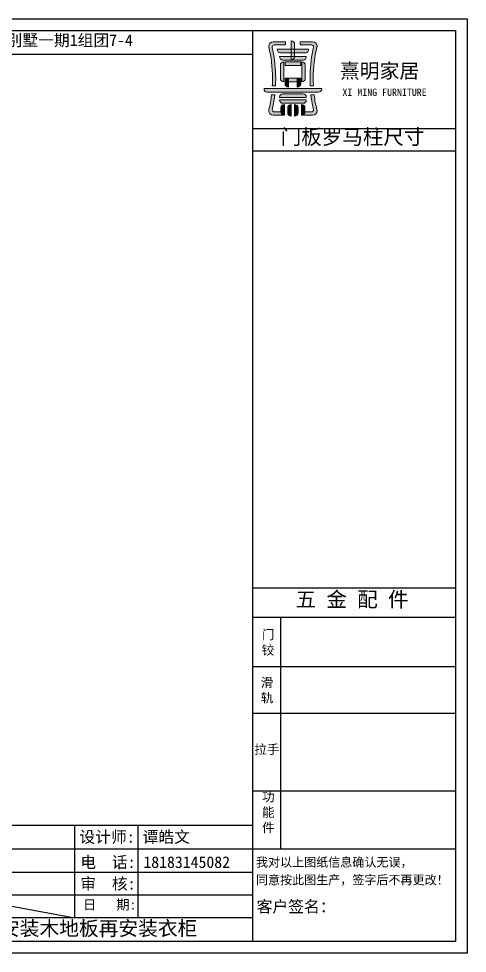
# Model space of a CAD drawing. Header units: millimetres. Extents: x -497855 to 324262, y -590254 to -173602.
# Drawn here: x -473269 to -470094, y -577022 to -570405 of the extents above; entities that cross this region are included whole.
import ezdxf

# ---------------------------------------------------------------- set-up
doc = ezdxf.new("R2010")
doc.units = ezdxf.units.MM
doc.layers.add('_U+56FE_U+5C42 1', color=7, linetype='Continuous')
doc.layers.add('C', color=145, linetype='Continuous')
doc.styles.get("Standard").update_dxf_attribs({"font": 'txt', "bigfont": 'gbcbig.shx'})
doc.styles.add('楷体', font='')
doc.styles.add('黑体', font='simhei.ttf')
doc.styles.get('楷体').set_extended_font_data('KaiTi_GB2312')

# ---------------------------------------------------------------- blocks, each defined once
blk = doc.blocks.new('block 6')
at = {"layer": '_U+56FE_U+5C42 1'}
h = blk.add_hatch(color=12, dxfattribs=at)
h.dxf.hatch_style = 2
edge = h.paths.add_edge_path()
edge.add_spline(control_points=[(-140.58, 48.54), (-140.58, 48.54), (-140.58, 48.54), (-140.58, 48.54), (-140.58, 48.54), (-140.58, 48.77), (-140.75, 48.96), (-140.96, 48.96), (-140.96, 48.96), (-143.4, 48.96), (-143.4, 48.96), (-143.6, 48.96), (-143.77, 48.77), (-143.77, 48.54), (-143.77, 48.54), (-143.77, 48.54), (-143.77, 48.54), (-143.77, 48.54), (-140.58, 48.54), (-140.58, 48.54), (-140.58, 48.54)], knot_values=[0, 0, 0, 0, 0.0001, 0.0002, 1, 1, 1, 2, 2, 2, 3, 3, 3, 4, 4, 4, 5, 5, 5, 6, 6, 6, 6], degree=3, periodic=0)
h = blk.add_hatch(color=12, dxfattribs=at)
h.dxf.hatch_style = 2
edge = h.paths.add_edge_path()
edge.add_spline(control_points=[(-140.58, 48.25), (-140.58, 48.25), (-140.58, 48.25), (-140.58, 48.25), (-140.58, 48.25), (-140.58, 48.01), (-140.75, 47.83), (-140.96, 47.83), (-140.96, 47.83), (-143.4, 47.83), (-143.4, 47.83), (-143.6, 47.83), (-143.77, 48.01), (-143.77, 48.25), (-143.77, 48.25), (-143.77, 48.25), (-143.77, 48.25), (-143.77, 48.25), (-140.58, 48.25), (-140.58, 48.25), (-140.58, 48.25)], knot_values=[0, 0, 0, 0, 0.0001, 0.0002, 1, 1, 1, 2, 2, 2, 3, 3, 3, 4, 4, 4, 5, 5, 5, 6, 6, 6, 6], degree=3, periodic=0)
at = {"layer": '_U+56FE_U+5C42 1', "lineweight": 0}
for points in [[(-140.58, 48.54), (-140.58, 48.54), (-140.58, 48.54), (-140.58, 48.54), (-140.58, 48.77), (-140.75, 48.96), (-140.96, 48.96), (-140.96, 48.96), (-143.4, 48.96), (-143.4, 48.96), (-143.6, 48.96), (-143.77, 48.77), (-143.77, 48.54), (-143.77, 48.54), (-143.77, 48.54), (-143.77, 48.54), (-143.77, 48.54), (-140.58, 48.54), (-140.58, 48.54)], [(-140.58, 48.25), (-140.58, 48.25), (-140.58, 48.25), (-140.58, 48.25), (-140.58, 48.01), (-140.75, 47.83), (-140.96, 47.83), (-140.96, 47.83), (-143.4, 47.83), (-143.4, 47.83), (-143.6, 47.83), (-143.77, 48.01), (-143.77, 48.25), (-143.77, 48.25), (-143.77, 48.25), (-143.77, 48.25), (-143.77, 48.25), (-140.58, 48.25), (-140.58, 48.25)]]:
    blk.add_open_spline(points, degree=3, knots=[0, 0, 0, 0, 1, 1, 1, 2, 2, 2, 3, 3, 3, 4, 4, 4, 5, 5, 5, 6, 6, 6, 6], dxfattribs=at)
blk = doc.blocks.new('block 7')
at = {"layer": '_U+56FE_U+5C42 1'}
h = blk.add_hatch(color=12, dxfattribs=at)
h.dxf.hatch_style = 2
edge = h.paths.add_edge_path()
edge.add_spline(control_points=[(-143.19, 46.42), (-143.19, 46.42), (-143.19, 46.42), (-143.19, 46.42), (-143.19, 46.42), (-143.42, 46.42), (-143.61, 46.59), (-143.61, 46.8), (-143.61, 46.8), (-143.61, 47.3), (-143.61, 47.3), (-143.61, 47.51), (-143.42, 47.68), (-143.19, 47.68), (-143.19, 47.68), (-143.19, 47.68), (-143.19, 47.68), (-143.19, 47.68), (-143.19, 46.42), (-143.19, 46.42), (-143.19, 46.42)], knot_values=[0, 0, 0, 0, 0.0001, 0.0002, 1, 1, 1, 2, 2, 2, 3, 3, 3, 4, 4, 4, 5, 5, 5, 6, 6, 6, 6], degree=3, periodic=0)
h = blk.add_hatch(color=12, dxfattribs=at)
h.dxf.hatch_style = 2
edge = h.paths.add_edge_path()
edge.add_spline(control_points=[(-142.37, 46.31), (-142.37, 46.31), (-142.37, 46.31), (-142.37, 46.31), (-142.37, 46.31), (-142.61, 46.31), (-142.79, 46.48), (-142.79, 46.69), (-142.79, 46.69), (-142.79, 47.3), (-142.79, 47.3), (-142.79, 47.51), (-142.61, 47.68), (-142.37, 47.68), (-142.37, 47.68), (-142.37, 47.68), (-142.37, 47.68), (-142.37, 47.68), (-142.37, 46.31), (-142.37, 46.31), (-142.37, 46.31)], knot_values=[0, 0, 0, 0, 0.0001, 0.0002, 1, 1, 1, 2, 2, 2, 3, 3, 3, 4, 4, 4, 5, 5, 5, 6, 6, 6, 6], degree=3, periodic=0)
h = blk.add_hatch(color=12, dxfattribs=at)
h.dxf.hatch_style = 2
edge = h.paths.add_edge_path()
edge.add_spline(control_points=[(-141.98, 46.31), (-141.98, 46.31), (-141.98, 46.31), (-141.98, 46.31), (-141.98, 46.31), (-141.75, 46.31), (-141.56, 46.48), (-141.56, 46.69), (-141.56, 46.69), (-141.56, 47.3), (-141.56, 47.3), (-141.56, 47.51), (-141.75, 47.68), (-141.98, 47.68), (-141.98, 47.68), (-141.98, 47.68), (-141.98, 47.68), (-141.98, 47.68), (-141.98, 46.31), (-141.98, 46.31), (-141.98, 46.31)], knot_values=[0, 0, 0, 0, 0.0001, 0.0002, 1, 1, 1, 2, 2, 2, 3, 3, 3, 4, 4, 4, 5, 5, 5, 6, 6, 6, 6], degree=3, periodic=0)
h = blk.add_hatch(color=12, dxfattribs=at)
h.dxf.hatch_style = 2
edge = h.paths.add_edge_path()
edge.add_spline(control_points=[(-141.17, 46.42), (-141.17, 46.42), (-141.17, 46.42), (-141.17, 46.42), (-141.17, 46.42), (-140.93, 46.42), (-140.74, 46.59), (-140.74, 46.8), (-140.74, 46.8), (-140.74, 47.3), (-140.74, 47.3), (-140.74, 47.51), (-140.93, 47.68), (-141.17, 47.68), (-141.17, 47.68), (-141.17, 47.68), (-141.17, 47.68), (-141.17, 47.68), (-141.17, 46.42), (-141.17, 46.42), (-141.17, 46.42)], knot_values=[0, 0, 0, 0, 0.0001, 0.0002, 1, 1, 1, 2, 2, 2, 3, 3, 3, 4, 4, 4, 5, 5, 5, 6, 6, 6, 6], degree=3, periodic=0)
at = {"layer": '_U+56FE_U+5C42 1', "lineweight": 0}
for points in [[(-143.19, 46.42), (-143.19, 46.42), (-143.19, 46.42), (-143.19, 46.42), (-143.42, 46.42), (-143.61, 46.59), (-143.61, 46.8), (-143.61, 46.8), (-143.61, 47.3), (-143.61, 47.3), (-143.61, 47.51), (-143.42, 47.68), (-143.19, 47.68), (-143.19, 47.68), (-143.19, 47.68), (-143.19, 47.68), (-143.19, 47.68), (-143.19, 46.42), (-143.19, 46.42)], [(-142.37, 46.31), (-142.37, 46.31), (-142.37, 46.31), (-142.37, 46.31), (-142.61, 46.31), (-142.79, 46.48), (-142.79, 46.69), (-142.79, 46.69), (-142.79, 47.3), (-142.79, 47.3), (-142.79, 47.51), (-142.61, 47.68), (-142.37, 47.68), (-142.37, 47.68), (-142.37, 47.68), (-142.37, 47.68), (-142.37, 47.68), (-142.37, 46.31), (-142.37, 46.31)], [(-141.98, 46.31), (-141.98, 46.31), (-141.98, 46.31), (-141.98, 46.31), (-141.75, 46.31), (-141.56, 46.48), (-141.56, 46.69), (-141.56, 46.69), (-141.56, 47.3), (-141.56, 47.3), (-141.56, 47.51), (-141.75, 47.68), (-141.98, 47.68), (-141.98, 47.68), (-141.98, 47.68), (-141.98, 47.68), (-141.98, 47.68), (-141.98, 46.31), (-141.98, 46.31)], [(-141.17, 46.42), (-141.17, 46.42), (-141.17, 46.42), (-141.17, 46.42), (-140.93, 46.42), (-140.74, 46.59), (-140.74, 46.8), (-140.74, 46.8), (-140.74, 47.3), (-140.74, 47.3), (-140.74, 47.51), (-140.93, 47.68), (-141.17, 47.68), (-141.17, 47.68), (-141.17, 47.68), (-141.17, 47.68), (-141.17, 47.68), (-141.17, 46.42), (-141.17, 46.42)]]:
    blk.add_open_spline(points, degree=3, knots=[0, 0, 0, 0, 1, 1, 1, 2, 2, 2, 3, 3, 3, 4, 4, 4, 5, 5, 5, 6, 6, 6, 6], dxfattribs=at)
blk = doc.blocks.new('block 8')
at = {"layer": '_U+56FE_U+5C42 1'}
h = blk.add_hatch(color=12, dxfattribs=at)
h.dxf.hatch_style = 2
edge = h.paths.add_edge_path()
edge.add_spline(control_points=[(-143.24, 50.38), (-143.24, 50.38), (-143.24, 50.38), (-143.24, 50.38), (-143.24, 50.38), (-143.47, 50.38), (-143.66, 50.54), (-143.66, 50.75), (-143.66, 50.75), (-143.66, 52.38), (-143.66, 52.38), (-143.66, 52.59), (-143.47, 52.75), (-143.24, 52.75), (-143.24, 52.75), (-143.24, 52.75), (-143.24, 52.75), (-143.24, 52.75), (-143.24, 50.38), (-143.24, 50.38), (-143.24, 50.38)], knot_values=[0, 0, 0, 0, 0.0001, 0.0002, 1, 1, 1, 2, 2, 2, 3, 3, 3, 4, 4, 4, 5, 5, 5, 6, 6, 6, 6], degree=3, periodic=0)
h = blk.add_hatch(color=12, dxfattribs=at)
h.dxf.hatch_style = 2
edge = h.paths.add_edge_path()
edge.add_spline(control_points=[(-141.12, 52.75), (-141.12, 52.75), (-141.12, 52.75), (-141.12, 52.75), (-141.12, 52.75), (-140.89, 52.75), (-140.7, 52.59), (-140.7, 52.38), (-140.7, 52.38), (-140.7, 50.75), (-140.7, 50.75), (-140.7, 50.54), (-140.89, 50.38), (-141.12, 50.38), (-141.12, 50.38), (-141.12, 50.38), (-141.12, 50.38), (-141.12, 50.38), (-141.12, 52.75), (-141.12, 52.75), (-141.12, 52.75)], knot_values=[0, 0, 0, 0, 0.0001, 0.0002, 1, 1, 1, 2, 2, 2, 3, 3, 3, 4, 4, 4, 5, 5, 5, 6, 6, 6, 6], degree=3, periodic=0)
at = {"layer": '_U+56FE_U+5C42 1', "lineweight": 0}
for points in [[(-143.24, 50.38), (-143.24, 50.38), (-143.24, 50.38), (-143.24, 50.38), (-143.47, 50.38), (-143.66, 50.54), (-143.66, 50.75), (-143.66, 50.75), (-143.66, 52.38), (-143.66, 52.38), (-143.66, 52.59), (-143.47, 52.75), (-143.24, 52.75), (-143.24, 52.75), (-143.24, 52.75), (-143.24, 52.75), (-143.24, 52.75), (-143.24, 50.38), (-143.24, 50.38)], [(-141.12, 52.75), (-141.12, 52.75), (-141.12, 52.75), (-141.12, 52.75), (-140.89, 52.75), (-140.7, 52.59), (-140.7, 52.38), (-140.7, 52.38), (-140.7, 50.75), (-140.7, 50.75), (-140.7, 50.54), (-140.89, 50.38), (-141.12, 50.38), (-141.12, 50.38), (-141.12, 50.38), (-141.12, 50.38), (-141.12, 50.38), (-141.12, 52.75), (-141.12, 52.75)]]:
    blk.add_open_spline(points, degree=3, knots=[0, 0, 0, 0, 1, 1, 1, 2, 2, 2, 3, 3, 3, 4, 4, 4, 5, 5, 5, 6, 6, 6, 6], dxfattribs=at)
blk = doc.blocks.new('block 9')
at = {"layer": '_U+56FE_U+5C42 1'}
h = blk.add_hatch(color=12, dxfattribs=at)
h.dxf.hatch_style = 2
h.paths.add_polyline_path([(-141.25, 52.75), (-143.11, 52.75), (-143.11, 52.33), (-141.25, 52.33)])
h = blk.add_hatch(color=12, dxfattribs=at)
h.dxf.hatch_style = 2
h.paths.add_polyline_path([(-141.25, 50.8), (-143.11, 50.8), (-143.11, 50.38), (-141.25, 50.38)])
h = blk.add_hatch(color=12, dxfattribs=at)
h.dxf.hatch_style = 2
edge = h.paths.add_edge_path()
edge.add_spline(control_points=[(-142.69, 49.75), (-142.69, 49.75), (-142.69, 49.75), (-142.69, 49.75), (-142.69, 49.75), (-142.92, 49.75), (-143.11, 49.92), (-143.11, 50.13), (-143.11, 50.13), (-143.11, 50.4), (-143.11, 50.4), (-143.11, 50.61), (-142.92, 50.77), (-142.69, 50.77), (-142.69, 50.77), (-142.69, 50.77), (-142.69, 50.77), (-142.69, 50.77), (-142.69, 49.75), (-142.69, 49.75), (-142.69, 49.75)], knot_values=[0, 0, 0, 0, 0.0001, 0.0002, 1, 1, 1, 2, 2, 2, 3, 3, 3, 4, 4, 4, 5, 5, 5, 6, 6, 6, 6], degree=3, periodic=0)
h = blk.add_hatch(color=12, dxfattribs=at)
h.dxf.hatch_style = 2
edge = h.paths.add_edge_path()
edge.add_spline(control_points=[(-141.67, 49.75), (-141.67, 49.75), (-141.67, 49.75), (-141.67, 49.75), (-141.67, 49.75), (-141.43, 49.75), (-141.25, 49.92), (-141.25, 50.13), (-141.25, 50.13), (-141.25, 50.4), (-141.25, 50.4), (-141.25, 50.61), (-141.43, 50.77), (-141.67, 50.77), (-141.67, 50.77), (-141.67, 50.77), (-141.67, 50.77), (-141.67, 50.77), (-141.67, 49.75), (-141.67, 49.75), (-141.67, 49.75)], knot_values=[0, 0, 0, 0, 0.0001, 0.0002, 1, 1, 1, 2, 2, 2, 3, 3, 3, 4, 4, 4, 5, 5, 5, 6, 6, 6, 6], degree=3, periodic=0)
at = {"layer": '_U+56FE_U+5C42 1', "lineweight": 0}
for points in [[(-141.25, 52.75), (-143.11, 52.75), (-143.11, 52.33), (-141.25, 52.33), (-141.25, 52.75)], [(-141.25, 50.8), (-143.11, 50.8), (-143.11, 50.38), (-141.25, 50.38), (-141.25, 50.8)]]:
    blk.add_lwpolyline(points, dxfattribs=at)
for points in [[(-142.69, 49.75), (-142.69, 49.75), (-142.69, 49.75), (-142.69, 49.75), (-142.92, 49.75), (-143.11, 49.92), (-143.11, 50.13), (-143.11, 50.13), (-143.11, 50.4), (-143.11, 50.4), (-143.11, 50.61), (-142.92, 50.77), (-142.69, 50.77), (-142.69, 50.77), (-142.69, 50.77), (-142.69, 50.77), (-142.69, 50.77), (-142.69, 49.75), (-142.69, 49.75)], [(-141.67, 49.75), (-141.67, 49.75), (-141.67, 49.75), (-141.67, 49.75), (-141.43, 49.75), (-141.25, 49.92), (-141.25, 50.13), (-141.25, 50.13), (-141.25, 50.4), (-141.25, 50.4), (-141.25, 50.61), (-141.43, 50.77), (-141.67, 50.77), (-141.67, 50.77), (-141.67, 50.77), (-141.67, 50.77), (-141.67, 50.77), (-141.67, 49.75), (-141.67, 49.75)]]:
    blk.add_open_spline(points, degree=3, knots=[0, 0, 0, 0, 1, 1, 1, 2, 2, 2, 3, 3, 3, 4, 4, 4, 5, 5, 5, 6, 6, 6, 6], dxfattribs=at)

msp = doc.modelspace()

# ---------------------------------------------------------------- hatches: boundary and pattern name
at = {"layer": '_U+56FE_U+5C42 1'}
h = msp.add_hatch(color=12, dxfattribs=at)
h.dxf.hatch_style = 2
edge = h.paths.add_edge_path()
edge.add_spline(control_points=[(-471499.04, -570605.68), (-471499.04, -570605.68), (-471498.95, -570606.09), (-471498.82, -570606.51), (-471498.7, -570606.91), (-471481.89, -570673.32), (-471473.02, -570749.23), (-471473.02, -570828.35), (-471473.02, -570846.33), (-471473.52, -570864.13), (-471474.39, -570881.69), (-471474.39, -570881.69), (-471451.48, -570881.69), (-471451.48, -570881.69), (-471450.59, -570864.09), (-471450.1, -570846.33), (-471450.1, -570828.35), (-471450.1, -570758.85), (-471456.9, -570691.69), (-471469.73, -570630.87), (-471471.25, -570623.67), (-471472.84, -570616.52), (-471474.48, -570609.47), (-471474.48, -570609.47), (-471474.43, -570609.47), (-471474.43, -570609.47), (-471474.68, -570608.37), (-471474.86, -570607.23), (-471474.86, -570606), (-471474.86, -570597.78), (-471468.17, -570591.09), (-471459.93, -570591.09), (-471459.93, -570591.09), (-471379.5, -570591.09), (-471379.5, -570591.09), (-471379.5, -570591.09), (-471379.5, -570568.16), (-471379.5, -570568.16), (-471379.5, -570568.16), (-471468.25, -570568.16), (-471468.25, -570568.16), (-471485.59, -570568.16), (-471499.65, -570582.24), (-471499.65, -570599.6), (-471499.65, -570601.68), (-471499.42, -570603.69), (-471499.04, -570605.68)], knot_values=[0, 0, 0, 0, 0.0001, 1, 1, 1, 2, 2, 2, 3, 3, 3, 4, 4, 4, 5, 5, 5, 6, 6, 6, 7, 7, 7, 8, 8, 8, 9, 9, 9, 10, 10, 10, 11, 11, 11, 12, 12, 12, 13, 13, 13, 14, 14, 14, 15, 15, 15, 15], degree=3, periodic=0)
h = msp.add_hatch(color=12, dxfattribs=at)
h.dxf.hatch_style = 2
edge = h.paths.add_edge_path()
edge.add_spline(control_points=[(-471341.08, -570695.78), (-471341.08, -570695.78), (-471341.08, -570695.78), (-471341.08, -570561.38), (-471341.08, -570561.38), (-471341.08, -570561.38), (-471341.08, -570561.38), (-471341.08, -570561.38), (-471327.22, -570561.38), (-471316, -570571.49), (-471316, -570583.94), (-471316, -570583.94), (-471316, -570673.21), (-471316, -570673.21), (-471316, -570685.66), (-471327.22, -570695.78), (-471341.08, -570695.78), (-471341.08, -570695.78), (-471341.08, -570695.78), (-471341.08, -570695.78)], knot_values=[0, 0, 0, 0, 0.0001, 1, 1, 1, 2, 2, 2, 3, 3, 3, 4, 4, 4, 5, 5, 5, 6, 6, 6, 6], degree=3, periodic=0)
h = msp.add_hatch(color=12, dxfattribs=at)
h.dxf.hatch_style = 2
edge = h.paths.add_edge_path()
edge.add_spline(control_points=[(-471197.69, -570591.15), (-471197.69, -570591.15), (-471197.5, -570591.15), (-471197.34, -570591.09), (-471197.14, -570591.09), (-471188.9, -570591.09), (-471182.22, -570597.78), (-471182.22, -570606), (-471182.22, -570607.09), (-471182.29, -570608.08), (-471182.52, -570609.09), (-471182.52, -570609.09), (-471182.47, -570609.09), (-471182.47, -570609.09), (-471184.2, -570616.3), (-471185.79, -570623.53), (-471187.35, -570630.87), (-471200.16, -570691.69), (-471206.97, -570758.85), (-471206.97, -570828.35), (-471206.97, -570846.33), (-471206.49, -570864.09), (-471205.6, -570881.69), (-471205.6, -570881.69), (-471182.69, -570881.69), (-471182.69, -570881.69), (-471183.59, -570864.13), (-471184.04, -570846.33), (-471184.04, -570828.35), (-471184.04, -570749.96), (-471175.37, -570674.65), (-471158.85, -570608.64), (-471158.56, -570607.48), (-471158.24, -570606.4), (-471157.93, -570605.26), (-471157.59, -570603.4), (-471157.35, -570601.52), (-471157.35, -570599.6), (-471157.35, -570582.24), (-471171.43, -570568.16), (-471188.78, -570568.16), (-471188.78, -570568.16), (-471277.58, -570568.16), (-471277.58, -570568.16), (-471277.58, -570568.16), (-471277.58, -570591.09), (-471277.58, -570591.09), (-471277.58, -570591.09), (-471197.69, -570591.09), (-471197.69, -570591.09), (-471197.69, -570591.09), (-471197.69, -570591.15), (-471197.69, -570591.15)], knot_values=[0, 0, 0, 0, 0.0001, 1, 1, 1, 2, 2, 2, 3, 3, 3, 4, 4, 4, 5, 5, 5, 6, 6, 6, 7, 7, 7, 8, 8, 8, 9, 9, 9, 10, 10, 10, 11, 11, 11, 12, 12, 12, 13, 13, 13, 14, 14, 14, 15, 15, 15, 16, 16, 16, 17, 17, 17, 17], degree=3, periodic=0)
h = msp.add_hatch(color=12, dxfattribs=at)
h.dxf.hatch_style = 2
edge = h.paths.add_edge_path()
edge.add_spline(control_points=[(-471440.09, -570621.33), (-471440.09, -570621.33), (-471440.09, -570621.33), (-471216.99, -570621.33), (-471216.99, -570621.33), (-471216.99, -570621.33), (-471216.99, -570621.33), (-471216.99, -570621.33), (-471216.99, -570635.19), (-471227.09, -570646.39), (-471239.54, -570646.39), (-471239.54, -570646.39), (-471417.52, -570646.39), (-471417.52, -570646.39), (-471429.99, -570646.39), (-471440.09, -570635.19), (-471440.09, -570621.33), (-471440.09, -570621.33), (-471440.09, -570621.33), (-471440.09, -570621.33)], knot_values=[0, 0, 0, 0, 0.0001, 1, 1, 1, 2, 2, 2, 3, 3, 3, 4, 4, 4, 5, 5, 5, 6, 6, 6, 6], degree=3, periodic=0)
h = msp.add_hatch(color=12, dxfattribs=at)
h.dxf.hatch_style = 2
edge = h.paths.add_edge_path()
edge.add_spline(control_points=[(-471423.72, -570673.12), (-471423.72, -570673.12), (-471423.72, -570673.12), (-471233.36, -570673.12), (-471233.36, -570673.12), (-471233.36, -570673.12), (-471233.36, -570673.12), (-471233.36, -570673.12), (-471233.36, -570686.96), (-471243.48, -570698.2), (-471255.89, -570698.2), (-471255.89, -570698.2), (-471401.18, -570698.2), (-471401.18, -570698.2), (-471413.63, -570698.2), (-471423.72, -570686.96), (-471423.72, -570673.12), (-471423.72, -570673.12), (-471423.72, -570673.12), (-471423.72, -570673.12)], knot_values=[0, 0, 0, 0, 0.0001, 1, 1, 1, 2, 2, 2, 3, 3, 3, 4, 4, 4, 5, 5, 5, 6, 6, 6, 6], degree=3, periodic=0)
h = msp.add_hatch(color=12, dxfattribs=at)
h.dxf.hatch_style = 2
edge = h.paths.add_edge_path()
edge.add_spline(control_points=[(-471532.69, -570900.27), (-471532.69, -570900.27), (-471532.69, -570900.27), (-471124.39, -570900.27), (-471124.39, -570900.27), (-471124.39, -570900.27), (-471124.39, -570900.27), (-471124.39, -570900.27), (-471124.39, -570914.09), (-471134.46, -570925.39), (-471146.91, -570925.39), (-471146.91, -570925.39), (-471510.15, -570925.39), (-471510.15, -570925.39), (-471522.6, -570925.39), (-471532.69, -570914.09), (-471532.69, -570900.27), (-471532.69, -570900.27), (-471532.69, -570900.27), (-471532.69, -570900.27)], knot_values=[0, 0, 0, 0, 0.0001, 1, 1, 1, 2, 2, 2, 3, 3, 3, 4, 4, 4, 5, 5, 5, 6, 6, 6, 6], degree=3, periodic=0)
h = msp.add_hatch(color=12, dxfattribs=at)
h.dxf.hatch_style = 2
edge = h.paths.add_edge_path()
edge.add_spline(control_points=[(-471461.29, -571065.57), (-471461.29, -571065.57), (-471468.9, -571064.9), (-471474.86, -571058.57), (-471474.86, -571050.77), (-471474.86, -571049.86), (-471474.75, -571049.01), (-471474.61, -571048.16), (-471474.61, -571048.16), (-471474.73, -571048.16), (-471474.73, -571048.16), (-471473, -571040.79), (-471471.3, -571033.35), (-471469.75, -571025.81), (-471464.2, -570999.57), (-471459.72, -570972.27), (-471456.55, -570943.95), (-471456.55, -570943.95), (-471479.56, -570943.95), (-471479.56, -570943.95), (-471483.86, -570980.87), (-471490.22, -571016.23), (-471498.57, -571049.27), (-471498.71, -571049.93), (-471498.89, -571050.59), (-471499.06, -571051.27), (-471499.42, -571053.17), (-471499.65, -571055.09), (-471499.65, -571057.09), (-471499.65, -571074.44), (-471485.59, -571088.48), (-471468.25, -571088.48), (-471468.25, -571088.48), (-471388.8, -571088.48), (-471388.8, -571088.48), (-471388.8, -571088.48), (-471388.8, -571065.57), (-471388.8, -571065.57), (-471388.8, -571065.57), (-471461.29, -571065.57), (-471461.29, -571065.57)], knot_values=[0, 0, 0, 0, 0.0001, 1, 1, 1, 2, 2, 2, 3, 3, 3, 4, 4, 4, 5, 5, 5, 6, 6, 6, 7, 7, 7, 8, 8, 8, 9, 9, 9, 10, 10, 10, 11, 11, 11, 12, 12, 12, 13, 13, 13, 13], degree=3, periodic=0)
h = msp.add_hatch(color=12, dxfattribs=at)
h.dxf.hatch_style = 2
edge = h.paths.add_edge_path()
edge.add_spline(control_points=[(-471157.89, -571051.74), (-471157.89, -571051.74), (-471158.24, -571050.51), (-471158.51, -571049.28), (-471158.83, -571048.04), (-471167, -571015.4), (-471173.29, -570980.47), (-471177.52, -570943.95), (-471177.52, -570943.95), (-471200.54, -570943.95), (-471200.54, -570943.95), (-471197.34, -570972.23), (-471192.84, -570999.57), (-471187.35, -571025.81), (-471185.79, -571033.13), (-471184.2, -571040.34), (-471182.51, -571047.48), (-471182.51, -571047.48), (-471182.6, -571047.48), (-471182.6, -571047.48), (-471182.34, -571048.56), (-471182.18, -571049.65), (-471182.18, -571050.77), (-471182.18, -571058.57), (-471188.14, -571064.9), (-471195.77, -571065.57), (-471195.77, -571065.57), (-471268.27, -571065.57), (-471268.27, -571065.57), (-471268.27, -571065.57), (-471268.27, -571088.48), (-471268.27, -571088.48), (-471268.27, -571088.48), (-471188.78, -571088.48), (-471188.78, -571088.48), (-471171.43, -571088.48), (-471157.35, -571074.44), (-471157.35, -571057.09), (-471157.35, -571055.25), (-471157.59, -571053.46), (-471157.89, -571051.74)], knot_values=[0, 0, 0, 0, 0.0001, 1, 1, 1, 2, 2, 2, 3, 3, 3, 4, 4, 4, 5, 5, 5, 6, 6, 6, 7, 7, 7, 8, 8, 8, 9, 9, 9, 10, 10, 10, 11, 11, 11, 12, 12, 12, 13, 13, 13, 13], degree=3, periodic=0)

# ---------------------------------------------------------------- linework, layer by layer
at = {"color": 7}
for p, q in [((-471614.46, -570489.35), (-471614.46, -576937.38)), ((-479263.4, -570655.93), (-471614.46, -570655.93)), ((-471614.46, -571181.86), (-470177.76, -571181.86)), ((-471614.46, -571341.49), (-470177.76, -571341.49)), ((-471614.46, -574435.24), (-470177.76, -574435.24)), ((-471614.46, -574640.92), (-470177.76, -574640.92)), ((-471414.91, -574640.92), (-471414.91, -576284.97)), ((-471614.46, -574991.21), (-470177.76, -574991.21)), ((-471614.46, -575321.74), (-470177.76, -575321.74)), ((-471611.41, -575871.44), (-470174.72, -575871.44)), ((-471614.46, -576117.27), (-479263.4, -576117.27)), ((-472424.66, -576769.68), (-472424.66, -576117.27)), ((-470177.76, -576283.84), (-479263.4, -576283.84)), ((-471614.46, -576450.42), (-479263.4, -576450.42)), ((-471614.46, -576610.05), (-479263.4, -576610.05)), ((-471614.46, -576769.68), (-479263.4, -576769.68))]:
    msp.add_line(p, q, dxfattribs=at)
for p, q in [((-472871.46, -576769.68), (-472871.46, -576117.27)), ((-473747.98, -576610.05), (-472871.46, -576769.68))]:
    msp.add_line(p, q)
for points in [[(-470093.63, -577021.51), (-479347.53, -577021.51), (-479347.53, -570405.23), (-470093.63, -570405.23)], [(-479347.53, -570405.23), (-470093.63, -570405.23), (-470093.63, -577021.51), (-479347.53, -577021.51)], [(-479263.4, -570489.35), (-470177.76, -570489.35), (-470177.76, -576937.38), (-479263.4, -576937.38)]]:
    msp.add_lwpolyline(points, close=True, dxfattribs=at)
at = {"layer": '_U+56FE_U+5C42 1', "lineweight": 0}
for points, knots in [([(-471468.25, -570568.16), (-471485.59, -570568.16), (-471499.65, -570582.24), (-471499.65, -570599.6), (-471499.65, -570601.68), (-471499.42, -570603.69), (-471499.04, -570605.68), (-471498.95, -570606.09), (-471498.82, -570606.51), (-471498.7, -570606.91), (-471481.89, -570673.32), (-471473.02, -570749.23), (-471473.02, -570828.35), (-471473.02, -570846.33), (-471473.52, -570864.13), (-471474.39, -570881.69), (-471474.39, -570881.69), (-471451.48, -570881.69), (-471451.48, -570881.69), (-471450.59, -570864.09), (-471450.1, -570846.33), (-471450.1, -570828.35), (-471450.1, -570758.85), (-471456.9, -570691.69), (-471469.73, -570630.87), (-471471.25, -570623.67), (-471472.84, -570616.52), (-471474.48, -570609.47), (-471474.48, -570609.47), (-471474.43, -570609.47), (-471474.43, -570609.47), (-471474.68, -570608.37), (-471474.86, -570607.23), (-471474.86, -570606), (-471474.86, -570597.78), (-471468.17, -570591.09), (-471459.93, -570591.09), (-471459.93, -570591.09), (-471379.5, -570591.09), (-471379.5, -570591.09), (-471379.5, -570591.09), (-471379.5, -570568.16), (-471379.5, -570568.16), (-471379.5, -570568.16), (-471468.25, -570568.16), (-471468.25, -570568.16)], [0, 0, 0, 0, 1, 1, 1, 2, 2, 2, 3, 3, 3, 4, 4, 4, 5, 5, 5, 6, 6, 6, 7, 7, 7, 8, 8, 8, 9, 9, 9, 10, 10, 10, 11, 11, 11, 12, 12, 12, 13, 13, 13, 14, 14, 14, 15, 15, 15, 15]), ([(-471341.08, -570561.38), (-471341.08, -570561.38), (-471341.08, -570561.38), (-471341.08, -570561.38), (-471327.22, -570561.38), (-471316, -570571.49), (-471316, -570583.94), (-471316, -570583.94), (-471316, -570673.21), (-471316, -570673.21), (-471316, -570685.66), (-471327.22, -570695.78), (-471341.08, -570695.78), (-471341.08, -570695.78), (-471341.08, -570695.78), (-471341.08, -570695.78), (-471341.08, -570695.78), (-471341.08, -570561.38), (-471341.08, -570561.38)], [0, 0, 0, 0, 1, 1, 1, 2, 2, 2, 3, 3, 3, 4, 4, 4, 5, 5, 5, 6, 6, 6, 6]), ([(-471188.78, -570568.16), (-471188.78, -570568.16), (-471188.78, -570568.16), (-471277.58, -570568.16), (-471277.58, -570568.16), (-471277.58, -570568.16), (-471277.58, -570591.09), (-471277.58, -570591.09), (-471277.58, -570591.09), (-471197.69, -570591.09), (-471197.69, -570591.09), (-471197.69, -570591.09), (-471197.69, -570591.15), (-471197.69, -570591.15), (-471197.5, -570591.15), (-471197.34, -570591.09), (-471197.14, -570591.09), (-471188.9, -570591.09), (-471182.22, -570597.78), (-471182.22, -570606), (-471182.22, -570607.09), (-471182.29, -570608.08), (-471182.52, -570609.09), (-471182.52, -570609.09), (-471182.47, -570609.09), (-471182.47, -570609.09), (-471184.2, -570616.3), (-471185.79, -570623.53), (-471187.35, -570630.87), (-471200.16, -570691.69), (-471206.97, -570758.85), (-471206.97, -570828.35), (-471206.97, -570846.33), (-471206.49, -570864.09), (-471205.6, -570881.69), (-471205.6, -570881.69), (-471182.69, -570881.69), (-471182.69, -570881.69), (-471183.59, -570864.13), (-471184.04, -570846.33), (-471184.04, -570828.35), (-471184.04, -570749.96), (-471175.37, -570674.65), (-471158.85, -570608.64), (-471158.56, -570607.48), (-471158.24, -570606.4), (-471157.93, -570605.26), (-471157.59, -570603.4), (-471157.35, -570601.52), (-471157.35, -570599.6), (-471157.35, -570582.24), (-471171.43, -570568.16), (-471188.78, -570568.16)], [0, 0, 0, 0, 0, 1, 1, 1, 2, 2, 2, 3, 3, 3, 4, 4, 4, 5, 5, 5, 6, 6, 6, 7, 7, 7, 8, 8, 8, 9, 9, 9, 10, 10, 10, 11, 11, 11, 12, 12, 12, 13, 13, 13, 14, 14, 14, 15, 15, 15, 16, 16, 16, 17, 17, 17, 17]), ([(-471216.99, -570621.33), (-471216.99, -570621.33), (-471216.99, -570621.33), (-471216.99, -570621.33), (-471216.99, -570635.19), (-471227.09, -570646.39), (-471239.54, -570646.39), (-471239.54, -570646.39), (-471417.52, -570646.39), (-471417.52, -570646.39), (-471429.99, -570646.39), (-471440.09, -570635.19), (-471440.09, -570621.33), (-471440.09, -570621.33), (-471440.09, -570621.33), (-471440.09, -570621.33), (-471440.09, -570621.33), (-471216.99, -570621.33), (-471216.99, -570621.33)], [0, 0, 0, 0, 1, 1, 1, 2, 2, 2, 3, 3, 3, 4, 4, 4, 5, 5, 5, 6, 6, 6, 6]), ([(-471233.36, -570673.12), (-471233.36, -570673.12), (-471233.36, -570673.12), (-471233.36, -570673.12), (-471233.36, -570686.96), (-471243.48, -570698.2), (-471255.89, -570698.2), (-471255.89, -570698.2), (-471401.18, -570698.2), (-471401.18, -570698.2), (-471413.63, -570698.2), (-471423.72, -570686.96), (-471423.72, -570673.12), (-471423.72, -570673.12), (-471423.72, -570673.12), (-471423.72, -570673.12), (-471423.72, -570673.12), (-471233.36, -570673.12), (-471233.36, -570673.12)], [0, 0, 0, 0, 1, 1, 1, 2, 2, 2, 3, 3, 3, 4, 4, 4, 5, 5, 5, 6, 6, 6, 6]), ([(-471124.39, -570900.27), (-471124.39, -570900.27), (-471124.39, -570900.27), (-471124.39, -570900.27), (-471124.39, -570914.09), (-471134.46, -570925.39), (-471146.91, -570925.39), (-471146.91, -570925.39), (-471510.15, -570925.39), (-471510.15, -570925.39), (-471522.6, -570925.39), (-471532.69, -570914.09), (-471532.69, -570900.27), (-471532.69, -570900.27), (-471532.69, -570900.27), (-471532.69, -570900.27), (-471532.69, -570900.27), (-471124.39, -570900.27), (-471124.39, -570900.27)], [0, 0, 0, 0, 1, 1, 1, 2, 2, 2, 3, 3, 3, 4, 4, 4, 5, 5, 5, 6, 6, 6, 6]), ([(-471461.29, -571065.57), (-471468.9, -571064.9), (-471474.86, -571058.57), (-471474.86, -571050.77), (-471474.86, -571049.86), (-471474.75, -571049.01), (-471474.61, -571048.16), (-471474.61, -571048.16), (-471474.73, -571048.16), (-471474.73, -571048.16), (-471473, -571040.79), (-471471.3, -571033.35), (-471469.75, -571025.81), (-471464.2, -570999.57), (-471459.72, -570972.27), (-471456.55, -570943.95), (-471456.55, -570943.95), (-471479.56, -570943.95), (-471479.56, -570943.95), (-471483.86, -570980.87), (-471490.22, -571016.23), (-471498.57, -571049.27), (-471498.71, -571049.93), (-471498.89, -571050.59), (-471499.06, -571051.27), (-471499.42, -571053.17), (-471499.65, -571055.09), (-471499.65, -571057.09), (-471499.65, -571074.44), (-471485.59, -571088.48), (-471468.25, -571088.48), (-471468.25, -571088.48), (-471388.8, -571088.48), (-471388.8, -571088.48), (-471388.8, -571088.48), (-471388.8, -571065.57), (-471388.8, -571065.57), (-471388.8, -571065.57), (-471461.29, -571065.57), (-471461.29, -571065.57)], [0, 0, 0, 0, 1, 1, 1, 2, 2, 2, 3, 3, 3, 4, 4, 4, 5, 5, 5, 6, 6, 6, 7, 7, 7, 8, 8, 8, 9, 9, 9, 10, 10, 10, 11, 11, 11, 12, 12, 12, 13, 13, 13, 13]), ([(-471157.89, -571051.74), (-471158.24, -571050.51), (-471158.51, -571049.28), (-471158.83, -571048.04), (-471167, -571015.4), (-471173.29, -570980.47), (-471177.52, -570943.95), (-471177.52, -570943.95), (-471200.54, -570943.95), (-471200.54, -570943.95), (-471197.34, -570972.23), (-471192.84, -570999.57), (-471187.35, -571025.81), (-471185.79, -571033.13), (-471184.2, -571040.34), (-471182.51, -571047.48), (-471182.51, -571047.48), (-471182.6, -571047.48), (-471182.6, -571047.48), (-471182.34, -571048.56), (-471182.18, -571049.65), (-471182.18, -571050.77), (-471182.18, -571058.57), (-471188.14, -571064.9), (-471195.77, -571065.57), (-471195.77, -571065.57), (-471268.27, -571065.57), (-471268.27, -571065.57), (-471268.27, -571065.57), (-471268.27, -571088.48), (-471268.27, -571088.48), (-471268.27, -571088.48), (-471188.78, -571088.48), (-471188.78, -571088.48), (-471171.43, -571088.48), (-471157.35, -571074.44), (-471157.35, -571057.09), (-471157.35, -571055.25), (-471157.59, -571053.46), (-471157.89, -571051.74)], [0, 0, 0, 0, 1, 1, 1, 2, 2, 2, 3, 3, 3, 4, 4, 4, 5, 5, 5, 6, 6, 6, 7, 7, 7, 8, 8, 8, 9, 9, 9, 10, 10, 10, 11, 11, 11, 12, 12, 12, 13, 13, 13, 13])]:
    msp.add_open_spline(points, degree=3, knots=knots, dxfattribs=at)

# ---------------------------------------------------------------- block references
at = {"layer": '_U+56FE_U+5C42 1', "xscale": 59.60413078527199, "yscale": 59.60413078538841, "zscale": 59.604130785316}
for name in ['block 8', 'block 9', 'block 6', 'block 7']:
    msp.add_blockref(name, (-462854.2, -573855.13), dxfattribs=at)

# ---------------------------------------------------------------- texts
at = {"color": 7, "attachment_point": 1}
for s, insert, char_height in [('{\\fKaiTi|b0|i0|c134|p49;客户地址： 北碚椿山别墅一期1组团7-4}', (-474417.19, -570516.63), 81.9625), ('{\\fKaiTi|b0|i0|c134|p49;门板罗马柱尺寸}', (-471414.54, -571188.29), 106.5512), ('{\\fKaiTi|b0|i0|c134|p49;五 金 配 件}', (-471308.88, -574462.44), 106.5512), ('{\\fKaiTi|b0|i0|c134|p49;拉手}', (-471601.67, -575544.6), 65.57), ('{\\fSimHei|b0|i0|c134|p49;设计师: 谭皓文 }', (-472839.42, -576156.51), 81.9625), ('{\\fSimHei|b0|i0|c134|p49;电  话: 18183145082}', (-472833.3, -576335.26), 81.9625), ('{\\fSimHei|b0|i0|c134|p49;审  核:}', (-472833.3, -576487.88), 81.9625)]:
    msp.add_mtext(s, dxfattribs=dict(at, insert=insert, char_height=char_height))
at = {"color": 7, "char_height": 65.57, "width": 133.7285, "attachment_point": 1}
for s, insert in [('{\\fSimHei|b0|i0|c134|p49;门    铰}', (-471549.36, -574732.68)), ('{\\fKaiTi|b0|i0|c134|p49;滑    轨}', (-471556.17, -575071.33)), ('{\\fKaiTi|b0|i0|c134|p49;功能件}', (-471546.67, -575880.24))]:
    msp.add_mtext(s, dxfattribs=dict(at, insert=insert))
at = {"insert": (-472815.37, -576641.96), "char_height": 69.4987, "attachment_point": 1, "style": '楷体'}
msp.add_mtext('{\\fSimHei|b0|i0|c134|p2;日   期:}', dxfattribs=at)
at = {"insert": (-473541.64, -576793.74), "char_height": 102.4531, "width": 1735.4459, "attachment_point": 1}
msp.add_mtext('{\\fKaiTi|b0|i0|c134|p49;先安装木地板再安装衣柜}', dxfattribs=at)
at = {"layer": 'C', "color": 0, "linetype": 'ByBlock', "attachment_point": 1, "line_spacing_factor": 1.113371}
for s, insert, char_height, width in [('{\\fSimHei|b0|i0|c134|p49;       熹明家居}', (-471486.91, -570723.04), 103.1075, 1347.0265), ('{\\fSimHei|b0|i0|c134|p49;XI MING FURNITURE}', (-470977.5, -570900.18), 51.5538, 673.5133)]:
    msp.add_mtext(s, dxfattribs=dict(at, insert=insert, char_height=char_height, width=width))
at = {"layer": 'C', "color": 7, "linetype": 'ByBlock', "insert": (-471589.85, -576345.86), "char_height": 62.5121, "width": 1695.3026, "attachment_point": 1, "line_spacing_factor": 1.2, "style": '黑体'}
msp.add_mtext('{\\fKaiTi|b0|i0|c134|p49;我对以上图纸信息确认无误，\\P同意按此图生产，签字后不再更改！}', dxfattribs=at)
at = {"layer": 'C', "color": 7, "linetype": 'ByBlock', "insert": (-471585.16, -576649.69), "char_height": 81.9625, "width": 2705.2773, "attachment_point": 1, "line_spacing_factor": 1.2}
msp.add_mtext('{\\fKaiTi|b0|i0|c134|p49;客户签名：}', dxfattribs=at)

doc.saveas('drawing.dxf')
